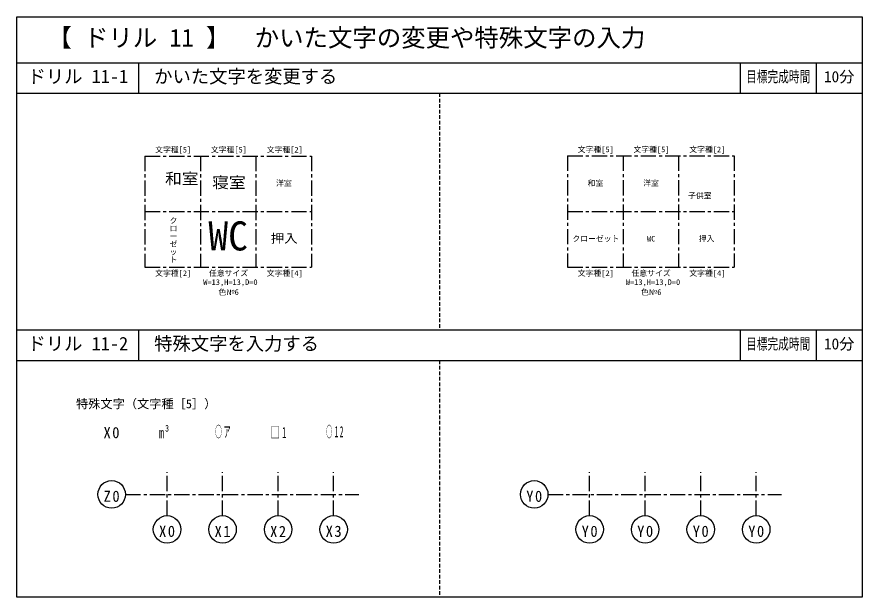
# Model space of a CAD drawing. Units: millimetres, scale not verified. Extents: x -13850 to 13850, y -9500 to 9500.
import ezdxf
from ezdxf.enums import TextEntityAlignment as Align

# ---------------------------------------------------------------- set-up
doc = ezdxf.new("R2010")
doc.units = ezdxf.units.MM
doc.header["$LTSCALE"] = 100
doc.linetypes.add('CHAIN1', pattern=[8, 5, -1, 1, -1])
doc.linetypes.add('DASHED1', pattern=[1.8, 1.2, -0.6])
for name, color, linetype in [('0-0', 4, 'Continuous'), ('D-0', 4, 'Continuous'), ('E-0', 4, 'CHAIN1'), ('F-0', 7, 'Continuous')]:
    doc.layers.add(name, color=color, linetype=linetype)
doc.styles.add('@ＭＳ ゴシック', font='')
doc.styles.add('ＭＳ ゴシック', font='')
doc.styles.get('@ＭＳ ゴシック').set_extended_font_data('@MS Gothic')
doc.styles.get('ＭＳ ゴシック').set_extended_font_data('MS Gothic')

msp = doc.modelspace()

# ---------------------------------------------------------------- linework, layer by layer
at = {"layer": 'E-0'}
for p, q in [((-9655, 4945), (-9655, 1305)), ((-9655, 4945), (-4195, 4945)), ((-7835, 4945), (-7835, 1305)), ((-6015, 4945), (-6015, 1305)), ((-4195, 4945), (-4195, 1305)), ((4195, 4954), (4195, 1305)), ((4195, 4954), (9655, 4954)), ((6015, 4954), (6015, 1305)), ((7835, 4954), (7835, 1305)), ((9655, 4954), (9655, 1305)), ((-9655, 3125), (-4195, 3125)), ((4195, 3125), (9655, 3125)), ((-9655, 1305), (-4195, 1305)), ((4195, 1305), (9655, 1305)), ((-8928.8, -6833.3), (-8928.8, -5406.8)), ((-7108.8, -6833.3), (-7108.8, -5406.8)), ((-5288.8, -6833.3), (-5288.8, -5406.8)), ((-3468.8, -6833.3), (-3468.8, -5406.8)), ((4921.2, -6833.3), (4921.2, -5406.8)), ((6741.2, -6833.3), (6741.2, -5406.8)), ((8561.2, -6833.3), (8561.2, -5406.8)), ((10381.2, -6833.3), (10381.2, -5406.8)), ((-10294.4, -6136.4), (-2641.5, -6136.4)), ((3555.6, -6136.4), (11208.5, -6136.4))]:
    msp.add_line(p, q, dxfattribs=at)
at = {"layer": 'E-0', "color": 3, "linetype": 'Continuous'}
for centre in [(-10744.4, -6136.4), (3105.6, -6136.4), (-8928.8, -7283.3), (-7108.8, -7283.3), (-5288.8, -7283.3), (-3468.8, -7283.3), (4921.2, -7283.3), (6741.2, -7283.3), (8561.2, -7283.3), (10381.2, -7283.3)]:
    msp.add_circle(centre, 450, dxfattribs=at)
at = {"layer": 'F-0', "color": 6}
for p, q in [((-13850, 9500), (13850, 9500)), ((-13850, -9500), (-13850, 9500)), ((-13850, 8000), (13850, 8000))]:
    msp.add_line(p, q, dxfattribs=at)
at = {"layer": 'F-0'}
for p, q in [((-9850, 7000), (-9850, 8000)), ((9850, 8000), (9850, 7000)), ((12350, 8000), (12350, 7000)), ((-13850, 7000), (13850, 7000)), ((-13850, -750), (13850, -750)), ((-9850, -1750), (-9850, -750)), ((9850, -750), (9850, -1750)), ((12350, -750), (12350, -1750)), ((-13850, -1750), (13850, -1750))]:
    msp.add_line(p, q, dxfattribs=at)
at = {"layer": 'F-0', "linetype": 'DASHED1'}
for p, q in [((0, 7000), (0, -750)), ((0, -1750), (0, -9500))]:
    msp.add_line(p, q, dxfattribs=at)
at = {"layer": 'F-0', "color": 6}
msp.add_lwpolyline([(13850, 9500), (13850, -9500), (-13850, -9500)], dxfattribs=at)

# ---------------------------------------------------------------- texts
at = {"layer": '0-0', "style": 'ＭＳ ゴシック'}
for s, p in [('和室', (4855, 3910)), ('洋室', (6675, 3910)), ('子供室', (8145.5, 3498.9)), ('クローゼット', (4355, 2090)), ('WC', (6800, 2090)), ('押入', (8495, 2090))]:
    msp.add_text(s, height=183.3, dxfattribs=at).set_placement(p, align=Align.BOTTOM_LEFT)
at = {"layer": '0-0', "color": 3, "char_height": 366.6, "attachment_point": 7, "style": 'ＭＳ ゴシック'}
for insert in [(2843.1, -6386.4), (4658.7, -7533.3), (6478.7, -7533.3), (8298.7, -7533.3), (10118.7, -7533.3)]:
    msp.add_mtext('\\T1.21;\\W0.95;Y0', dxfattribs=dict(at, insert=insert))
at = {"layer": 'D-0', "style": 'ＭＳ ゴシック'}
for s, p in [('文字種[5]', (-9318.6, 5004.7)), ('文字種[5]', (-7493.8, 5004.7)), ('文字種[2]', (-5661.8, 5004.7)), ('文字種[5]', (4531.4, 5013.7)), ('文字種[5]', (6356.2, 5013.7)), ('文字種[2]', (8188.2, 5013.7)), ('文字種[2]', (-9318.6, 960.7)), ('任意サイズ', (-7556.3, 960.7)), ('文字種[4]', (-5661.8, 960.7)), ('文字種[2]', (4531.4, 960.7)), ('任意サイズ', (6293.7, 960.7)), ('文字種[4]', (8188.2, 960.7)), ('W=13,H=13,D=0', (-7743.8, 668.5)), ('W=13,H=13,D=0', (6106.2, 668.5)), ('色№6', (-7243.8, 341.4)), ('色№6', (6606.2, 341.4))]:
    msp.add_text(s, height=183.3, dxfattribs=at).set_placement(p, align=Align.BOTTOM_LEFT)
at = {"layer": 'E-0', "color": 3, "style": 'ＭＳ ゴシック', "width": 1.1}
for s, p in [('和室', (-8995, 3910)), ('寝室', (-7450, 3785))]:
    msp.add_text(s, height=366.6, dxfattribs=at).set_placement(p, align=Align.BOTTOM_LEFT)
at = {"layer": 'E-0', "style": 'ＭＳ ゴシック'}
for s, height, p in [('洋室', 183.3, (-5355, 3910)), ('特殊文字（文字種［5］）', 293.3, (-11912.9, -3404.3))]:
    msp.add_text(s, height=height, dxfattribs=at).set_placement(p, align=Align.BOTTOM_LEFT)
at = {"layer": 'E-0', "style": '@ＭＳ ゴシック'}
msp.add_text('クローゼット', height=183.3, rotation=270, dxfattribs=at).set_placement((-8870, 2965), align=Align.BOTTOM_LEFT)
at = {"layer": 'E-0', "color": 5, "style": 'ＭＳ ゴシック'}
msp.add_text('WC', height=953.1, dxfattribs=at).set_placement((-7575, 1565), align=Align.BOTTOM_LEFT)
at = {"layer": 'E-0', "color": 7, "style": 'ＭＳ ゴシック', "width": 1.1}
msp.add_text('押入', height=293.3, dxfattribs=at).set_placement((-5530, 2015), align=Align.BOTTOM_LEFT)
at = {"layer": 'E-0', "color": 3, "char_height": 366.6, "attachment_point": 7, "style": 'ＭＳ ゴシック'}
for s, insert in [('\\T1.21;\\W0.65;m³', (-9191.3, -4302.7)), ('\\T1.22;\\W0.45;○ア', (-7358.8, -4302.7)), ('\\T1.38;\\W0.4;○12', (-3718.8, -4302.7)), ('\\T1.21;\\W0.95;X0', (-11011.3, -4302.7)), ('\\T1.22;\\W0.6;□1', (-5538.8, -4302.7)), ('\\T1.21;\\W0.95;Z0', (-11006.9, -6386.4)), ('\\T1.21;\\W0.95;X0', (-9191.3, -7533.3)), ('\\T1.21;\\W0.95;X1', (-7371.3, -7533.3)), ('\\T1.21;\\W0.95;X2', (-5551.3, -7533.3)), ('\\T1.21;\\W0.95;X3', (-3731.3, -7533.3))]:
    msp.add_mtext(s, dxfattribs=dict(at, insert=insert))
at = {"layer": 'F-0', "style": 'ＭＳ ゴシック'}
for s, height, p in [('【 ドリル 11 】\u3000かいた文字の変更や特殊文字の入力', 586.5, (-12850, 8350)), ('ドリル 11-1', 439.9, (-13500, 7200)), ('かいた文字を変更する', 439.9, (-9350, 7200)), ('10分', 366.6, (12600, 7250)), ('ドリル 11-2', 439.9, (-13500, -1550)), ('特殊文字を入力する', 439.9, (-9350, -1550)), ('10分', 366.6, (12600, -1500))]:
    msp.add_text(s, height=height, dxfattribs=at).set_placement(p, align=Align.BOTTOM_LEFT)
at = {"layer": 'F-0', "style": 'ＭＳ ゴシック', "width": 0.7}
for p in [(10050, 7250), (10050, -1500)]:
    msp.add_text('目標完成時間', height=366.6, dxfattribs=at).set_placement(p, align=Align.BOTTOM_LEFT)

doc.saveas('drawing.dxf')
